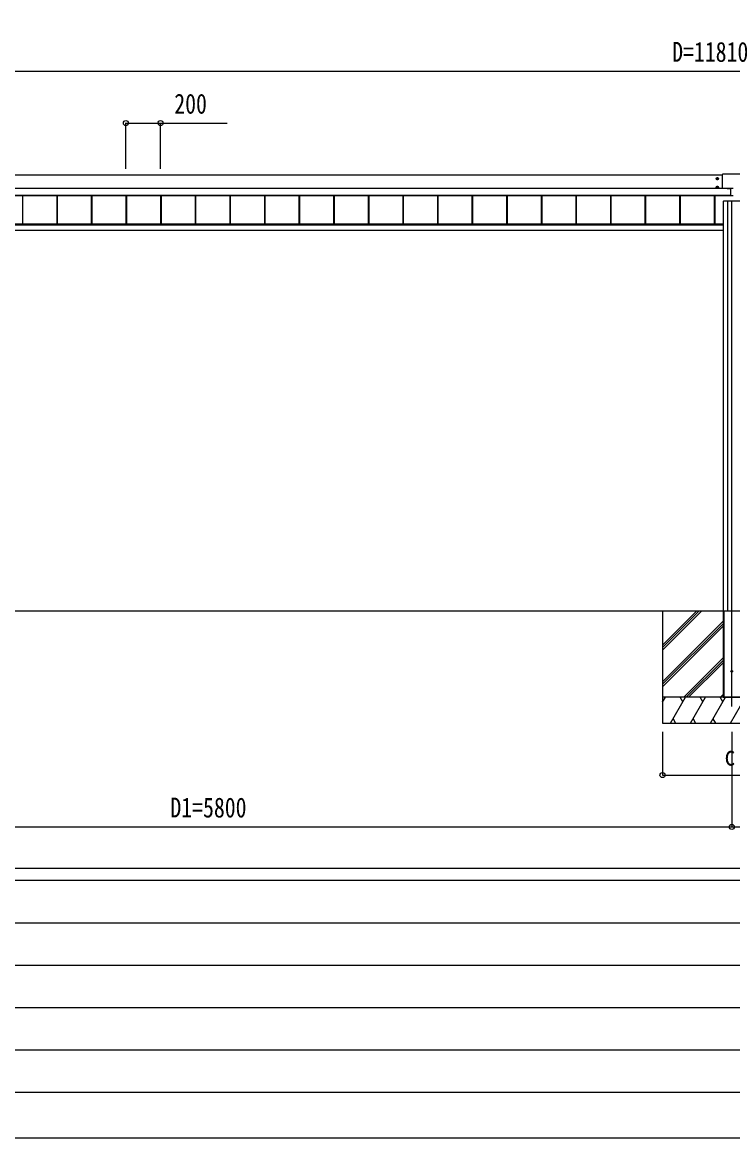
# Model space of a CAD drawing. Units: millimetres, scale not verified. Extents: x -14718 to 14718, y -10396 to 10396.
# Drawn here: x -10558 to -6452, y -10394 to -3942 of the extents above; entities that cross this region are included whole.
import ezdxf
from ezdxf.enums import TextEntityAlignment as Align

# ---------------------------------------------------------------- set-up
doc = ezdxf.new("R2010")
doc.units = ezdxf.units.MM
doc.header["$LTSCALE"] = 50
for name, color, linetype in [('0-3_YKK_12', 2, 'Continuous'), ('0-4_YKK_A1', 4, 'Continuous'), ('0-5_YKK_D', 6, 'Continuous'), ('0-6_YKK_ZWAK', 7, 'Continuous')]:
    doc.layers.add(name, color=color, linetype=linetype)
doc.styles.add('ＭＳ ゴシック', font='')
doc.styles.get('ＭＳ ゴシック').set_extended_font_data('MS Gothic')

msp = doc.modelspace()

# ---------------------------------------------------------------- linework, layer by layer
at = {"layer": '0-3_YKK_12'}
msp.add_line((-6457.43, -7898.8), (-6457.43, -4973.1), dxfattribs=at)
at = {"layer": '0-4_YKK_A1'}
for p, q in [((-6510.43, -4825.17), (-12204.43, -4825.17)), ((-6510.43, -4903.61), (-6510.43, -4821.95)), ((-6405.43, -4820.95), (-6509.43, -4820.95)), ((-6533.18, -4846.91), (-6547.68, -4846.91)), ((-6533.18, -4896.88), (-6547.68, -4896.88)), ((-6542.71, -4847.67), (-6543.43, -4847.67)), ((-6542.71, -4897.64), (-6543.43, -4897.64)), ((-6540.43, -4854.16), (-6540.43, -4839.66)), ((-6540.43, -4904.13), (-6540.43, -4889.63)), ((-6538.15, -4846.15), (-6537.43, -4846.15)), ((-6538.15, -4896.12), (-6537.43, -4896.12)), ((-6483.93, -4901.28), (-6483.93, -4903.61)), ((-6483.93, -4901.28), (-6464.93, -4901.28)), ((-6483.93, -4903.28), (-6464.93, -4903.28)), ((-6464.93, -4901.11), (-6464.93, -4946.25)), ((-6464.93, -4901.11), (-6449.93, -4901.11)), ((-6464.93, -4903.61), (-12355.93, -4903.61)), ((-6464.93, -4904.09), (-12355.93, -4904.09)), ((-6464.93, -4943.06), (-12355.93, -4943.06)), ((-6464.93, -4943.58), (-12355.93, -4943.58)), ((-12355.93, -4943.72), (-6464.93, -4943.72)), ((-6464.93, -4943.72), (-12355.93, -4943.72)), ((-10556.33, -4943.72), (-10556.33, -5109.95)), ((-10556.33, -4943.72), (-10556.33, -5109.95)), ((-10555.93, -4943.72), (-10555.93, -5109.95)), ((-10555.93, -4943.72), (-10555.93, -5109.95)), ((-10358.93, -4943.72), (-10358.93, -5109.95)), ((-10356.33, -4943.72), (-10356.33, -5109.95)), ((-10355.93, -4943.72), (-10355.93, -5109.95)), ((-10158.93, -4943.72), (-10158.93, -5109.95)), ((-10156.33, -4943.72), (-10156.33, -5109.95)), ((-10155.93, -4943.72), (-10155.93, -5109.95)), ((-9958.93, -4943.72), (-9958.93, -5109.95)), ((-9958.93, -4943.72), (-9958.93, -5109.95)), ((-9956.33, -4943.72), (-9956.33, -5109.95)), ((-9956.33, -4943.72), (-9956.33, -5109.95)), ((-9955.93, -4943.72), (-9955.93, -5109.95)), ((-9955.93, -4943.72), (-9955.93, -5109.95)), ((-9758.93, -4943.72), (-9758.93, -5109.95)), ((-9756.33, -4943.72), (-9756.33, -5109.95)), ((-9755.93, -4943.72), (-9755.93, -5109.95)), ((-9558.93, -4943.72), (-9558.93, -5109.95)), ((-9556.33, -4943.72), (-9556.33, -5109.95)), ((-9555.93, -4943.72), (-9555.93, -5109.95)), ((-9358.93, -4943.72), (-9358.93, -5109.95)), ((-9356.33, -4943.72), (-9356.33, -5109.95)), ((-9355.93, -4943.72), (-9355.93, -5109.95)), ((-9158.93, -4943.72), (-9158.93, -5109.95)), ((-9156.33, -4943.72), (-9156.33, -5109.95)), ((-9155.93, -4943.72), (-9155.93, -5109.95)), ((-8958.93, -4943.72), (-8958.93, -5109.95)), ((-8956.33, -4943.72), (-8956.33, -5109.95)), ((-8955.93, -4943.72), (-8955.93, -5109.95)), ((-8758.93, -4943.72), (-8758.93, -5109.95)), ((-8756.33, -4943.72), (-8756.33, -5109.95)), ((-8755.93, -4943.72), (-8755.93, -5109.95)), ((-8558.93, -4943.72), (-8558.93, -5109.95)), ((-8556.33, -4943.72), (-8556.33, -5109.95)), ((-8555.93, -4943.72), (-8555.93, -5109.95)), ((-8358.93, -4943.72), (-8358.93, -5109.95)), ((-8356.33, -4943.72), (-8356.33, -5109.95)), ((-8355.93, -4943.72), (-8355.93, -5109.95)), ((-8158.93, -4943.72), (-8158.93, -5109.95)), ((-8156.33, -4943.72), (-8156.33, -5109.95)), ((-8155.93, -4943.72), (-8155.93, -5109.95)), ((-7958.93, -4943.72), (-7958.93, -5109.95)), ((-7956.33, -4943.72), (-7956.33, -5109.95)), ((-7955.93, -4943.72), (-7955.93, -5109.95)), ((-7758.93, -4943.72), (-7758.93, -5109.95)), ((-7756.33, -4943.72), (-7756.33, -5109.95)), ((-7755.93, -4943.72), (-7755.93, -5109.95)), ((-7558.93, -4943.72), (-7558.93, -5109.95)), ((-7556.33, -4943.72), (-7556.33, -5109.95)), ((-7555.93, -4943.72), (-7555.93, -5109.95)), ((-7358.93, -4943.72), (-7358.93, -5109.95)), ((-7356.33, -4943.72), (-7356.33, -5109.95)), ((-7355.93, -4943.72), (-7355.93, -5109.95)), ((-7158.93, -4943.72), (-7158.93, -5109.95)), ((-7156.33, -4943.72), (-7156.33, -5109.95)), ((-7155.93, -4943.72), (-7155.93, -5109.95)), ((-6958.93, -4943.72), (-6958.93, -5109.95)), ((-6956.33, -4943.72), (-6956.33, -5109.95)), ((-6955.93, -4943.72), (-6955.93, -5109.95)), ((-6758.93, -4943.72), (-6758.93, -5109.95)), ((-6756.33, -4943.72), (-6756.33, -5109.95)), ((-6755.93, -4943.72), (-6755.93, -5109.95)), ((-6558.93, -4943.72), (-6558.93, -5109.95)), ((-6556.33, -4943.72), (-6556.33, -5109.95)), ((-6555.93, -4943.72), (-6555.93, -5109.95)), ((-6449.93, -4946.25), (-6464.93, -4946.25)), ((-6507.43, -4977.66), (-6507.43, -7342.3)), ((-6482.24, -4975.92), (-6482.24, -7346.3)), ((-6507.43, -5109.95), (-12207.43, -5109.95)), ((-6507.43, -5111.95), (-12207.43, -5111.95)), ((-6507.43, -5114.82), (-12207.43, -5114.82)), ((-6508.28, -5146.3), (-12206.58, -5146.3)), ((-12207.43, -7346.3), (-157.43, -7346.3)), ((-6857.43, -7346.3), (-6857.43, -7996.3)), ((-6857.43, -7572.93), (-6630.8, -7346.3)), ((-6857.43, -7544.65), (-6659.08, -7346.3)), ((-6857.43, -7558.79), (-6645, -7346.36)), ((-6507.43, -7342.3), (-6507.43, -7846.3)), ((-6507.43, -7346.3), (-6507.13, -7346.3)), ((-6507.43, -7346.3), (-6507.43, -7846.3)), ((-6507.13, -7346.3), (-6407.73, -7346.3)), ((-6504.93, -7346.3), (-6504.93, -7846.3)), ((-6503.43, -7346.3), (-6503.43, -7846.3)), ((-6857.43, -7756.78), (-6507.43, -7406.78)), ((-6857.43, -7770.92), (-6507.43, -7420.92)), ((-6857.43, -7785.06), (-6507.43, -7435.06)), ((-6734.82, -7846.3), (-6507.43, -7618.91)), ((-6720.68, -7846.3), (-6507.43, -7633.05)), ((-6706.54, -7846.3), (-6507.43, -7647.2)), ((-6057.43, -7846.3), (-6857.43, -7846.3)), ((-6857.43, -7875.24), (-6840.72, -7846.3)), ((-6057.43, -7846.3), (-6857.43, -7846.3)), ((-6855.72, -7872.28), (-6857.43, -7869.32)), ((-6811.85, -7996.3), (-6725.25, -7846.3)), ((-6740.25, -7872.28), (-6755.25, -7846.3)), ((-6696.38, -7996.3), (-6609.78, -7846.3)), ((-6624.78, -7872.28), (-6639.78, -7846.3)), ((-6580.91, -7996.3), (-6494.31, -7846.3)), ((-6509.31, -7872.28), (-6524.31, -7846.3)), ((-6522.69, -7846.3), (-6507.43, -7831.04)), ((-6507.43, -7846.3), (-6407.43, -7846.3)), ((-6465.44, -7996.3), (-6378.84, -7846.3)), ((-6857.43, -7996.3), (-6057.43, -7996.3)), ((-6796.86, -7970.32), (-6781.86, -7996.3)), ((-6681.39, -7970.32), (-6666.39, -7996.3)), ((-6565.92, -7970.32), (-6550.92, -7996.3))]:
    msp.add_line(p, q, dxfattribs=at)
for points in [[(-6540.43, -4841.14), (-6535.43, -4844.02), (-6535.43, -4849.8), (-6540.43, -4852.68), (-6545.43, -4849.8), (-6545.43, -4844.02)], [(-6540.43, -4891.11), (-6535.43, -4893.99), (-6535.43, -4899.77), (-6540.43, -4902.65), (-6545.43, -4899.77), (-6545.43, -4893.99)]]:
    msp.add_lwpolyline(points, close=True, dxfattribs=at)
for points in [[(-6543.43, -4847.67), (-6543.43, -4846.15), (-6542.71, -4846.15)], [(-6543.43, -4897.64), (-6543.43, -4896.12), (-6542.71, -4896.12)], [(-6541.19, -4844.63), (-6541.19, -4843.91), (-6539.67, -4843.91), (-6539.67, -4844.63)], [(-6539.67, -4849.19), (-6539.67, -4849.91), (-6541.19, -4849.91), (-6541.19, -4849.19)], [(-6541.19, -4894.6), (-6541.19, -4893.88), (-6539.67, -4893.88), (-6539.67, -4894.6)], [(-6539.67, -4899.16), (-6539.67, -4899.88), (-6541.19, -4899.88), (-6541.19, -4899.16)], [(-6537.43, -4846.15), (-6537.43, -4847.67), (-6538.15, -4847.67)], [(-6537.43, -4896.12), (-6537.43, -4897.64), (-6538.15, -4897.64)], [(-6507.13, -7346.3), (-6407.73, -7346.3), (-6407.43, -7346.3)]]:
    msp.add_lwpolyline(points, dxfattribs=at)
for centre, radius in [((-6540.43, -4846.91), 6.25), ((-6540.43, -4896.88), 6.25), ((-6540.43, -4846.91), 5), ((-6540.43, -4896.88), 5), ((-6457.43, -7696.3), 5)]:
    msp.add_circle(centre, radius, dxfattribs=at)
for centre, radius, start, end in [((-6509.43, -4821.95), 1, 89.98255, 179.98254), ((-6540.43, -4846.91), 5.58, 153.74848, 206.25152), ((-6540.43, -4896.88), 5.58, 153.74848, 206.25152), ((-6540.43, -4846.91), 5.58, 93.74848, 146.25152), ((-6540.43, -4846.91), 5.58, 213.74848, 266.25152), ((-6540.43, -4896.88), 5.58, 93.74848, 146.25152), ((-6540.43, -4896.88), 5.58, 213.74848, 266.25152), ((-6542.71, -4844.63), 1.52, 270, 0), ((-6542.71, -4849.19), 1.52, 0, 90), ((-6542.71, -4894.6), 1.52, 270, 0), ((-6542.71, -4899.16), 1.52, 0, 90), ((-6540.43, -4846.91), 5.58, 33.74848, 86.25152), ((-6540.43, -4846.91), 5.58, 273.74848, 326.25152), ((-6540.43, -4896.88), 5.58, 33.74848, 86.25152), ((-6540.43, -4896.88), 5.58, 273.74848, 326.25152), ((-6538.15, -4844.63), 1.52, 180, 270), ((-6538.15, -4849.19), 1.52, 90, 180), ((-6538.15, -4894.6), 1.52, 180, 270), ((-6538.15, -4899.16), 1.52, 90, 180), ((-6540.43, -4846.91), 5.58, 333.74848, 26.25152), ((-6540.43, -4896.88), 5.58, 333.74848, 26.25152)]:
    msp.add_arc(centre, radius, start, end, dxfattribs=at)
msp.add_ellipse((-6457.43, -4977.66), major_axis=(50, 0), ratio=0.04, start_param=6.2831853, end_param=9.424778, dxfattribs=at)
at = {"layer": '0-5_YKK_D'}
for p, q in [((-12187.43, -4225.17), (-727.43, -4225.17)), ((-9958.93, -4790.01), (-9958.93, -4524.17)), ((-9758.93, -4790.01), (-9758.93, -4524.17)), ((-6857.43, -8046.3), (-6857.43, -8297.3)), ((-6457.43, -8046.3), (-6457.43, -8597.3)), ((-6457.43, -8046.3), (-6457.43, -8597.3)), ((-6857.43, -8296.3), (-6057.43, -8296.3)), ((-12257.43, -8596.3), (-6457.43, -8596.3)), ((-6457.43, -8596.3), (-657.43, -8596.3))]:
    msp.add_line(p, q, dxfattribs=at)
msp.add_lwpolyline([(-9958.93, -4525.17), (-9758.93, -4525.17), (-9373.83, -4525.17)], dxfattribs=at)
for centre in [(-9958.93, -4525.17), (-9758.93, -4525.17), (-6857.43, -8296.3), (-6457.43, -8596.3), (-6457.43, -8596.3)]:
    msp.add_circle(centre, 14.88, dxfattribs=at)
at = {"layer": '0-6_YKK_ZWAK'}
for p, q in [((13632.57, -8836.3), (-13667.43, -8836.3)), ((-4567.43, -8906.3), (-13667.43, -8906.3)), ((-13518.68, -9151.3), (-4742.43, -9151.3)), ((-13518.68, -9396.3), (-4742.43, -9396.3)), ((-13518.68, -9641.3), (-4742.43, -9641.3)), ((-13518.68, -9886.3), (-4742.43, -9886.3)), ((-13667.43, -10131.3), (-4567.43, -10131.3))]:
    msp.add_line(p, q, dxfattribs=at)
msp.add_lwpolyline([(-14717.5, -10393.8), (14717.5, -10393.8), (14717.5, 10396.2), (-14717.5, 10396.2)], close=True, dxfattribs=at)

# ---------------------------------------------------------------- texts
at = {"layer": '0-5_YKK_D', "style": 'ＭＳ ゴシック', "width": 0.8}
for s, p in [('D=11810', (-6801.83, -4205.17)), ('200', (-9679.43, -4505.17)), ('c', (-6499.43, -8276.3)), ('D1=5800', (-9701.83, -8576.3))]:
    msp.add_text(s, height=115.5, dxfattribs=at).set_placement(p, align=Align.BOTTOM_LEFT)

doc.saveas('drawing.dxf')
